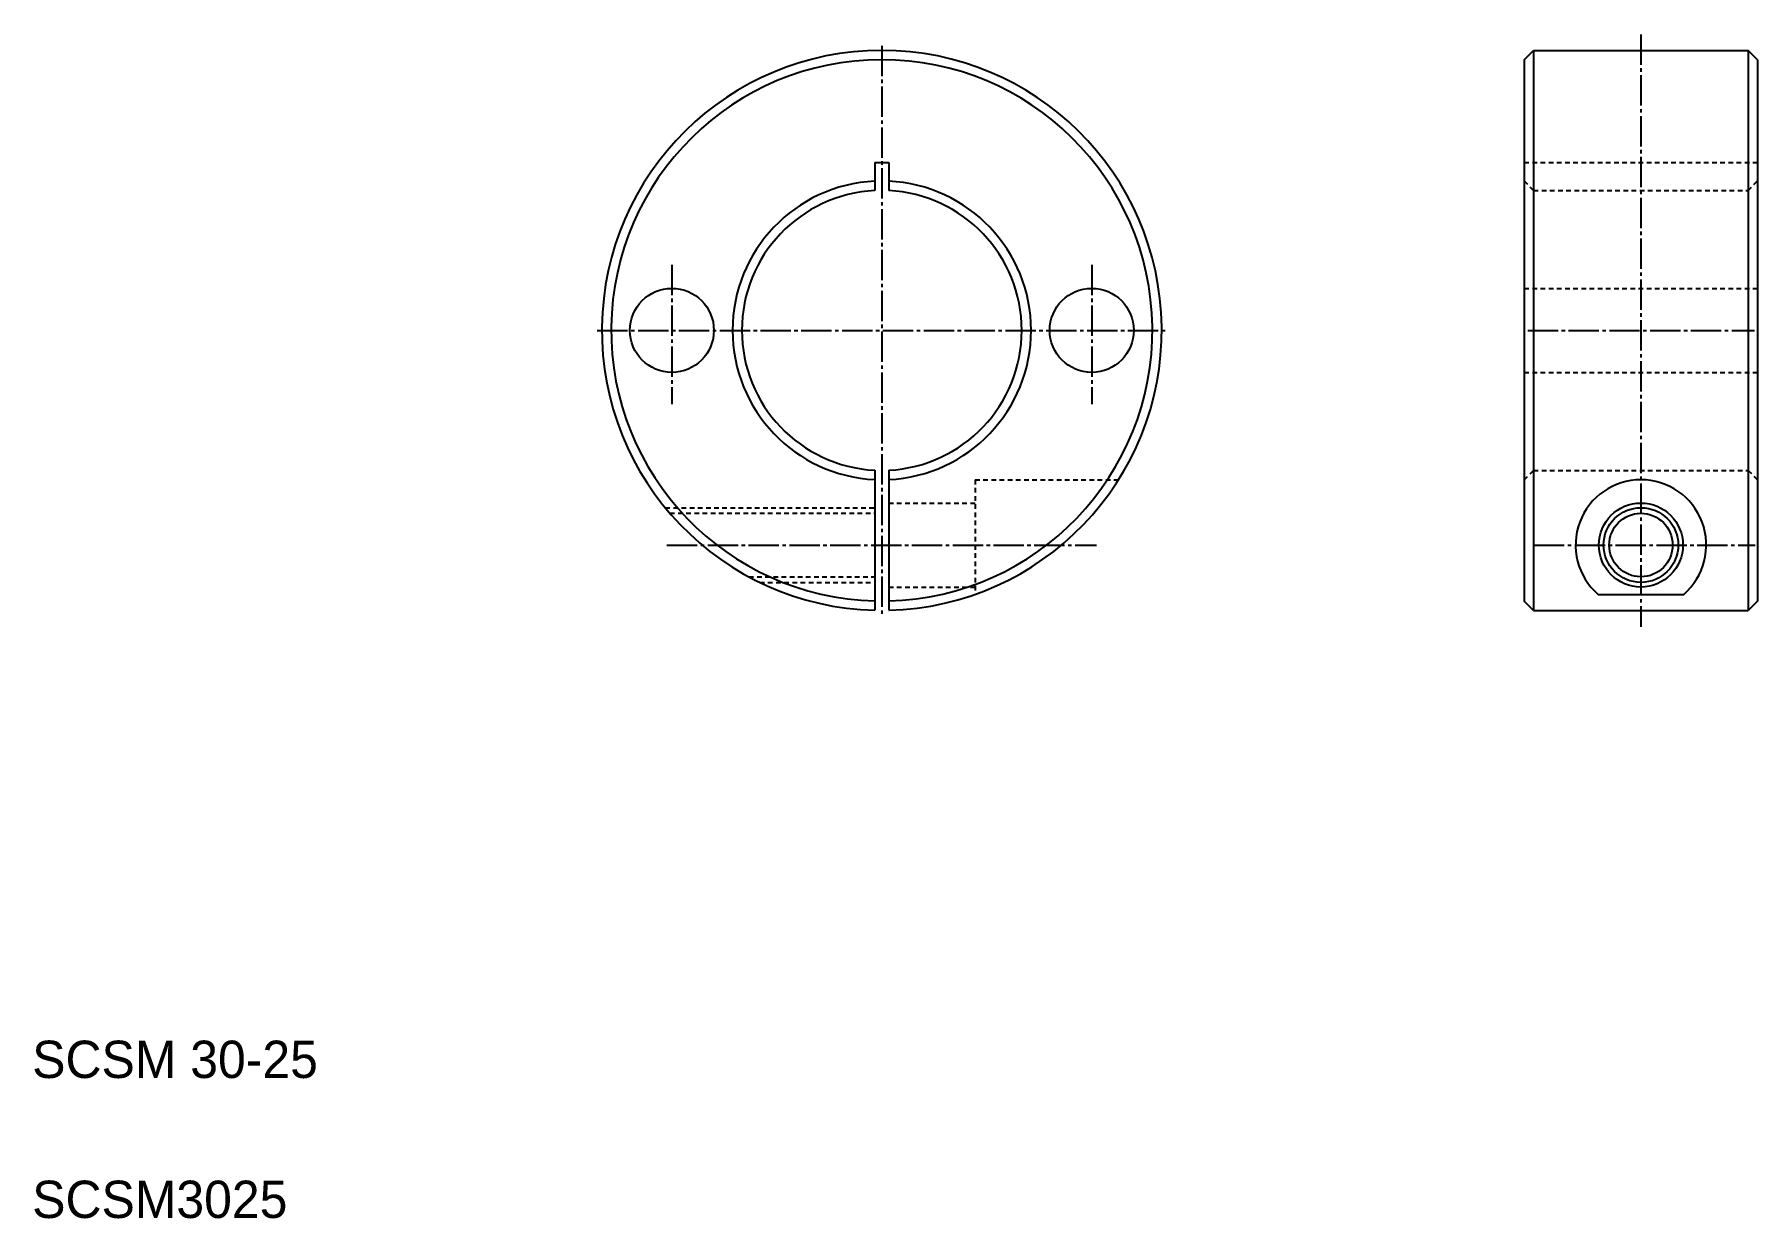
# Model space of a CAD drawing. Extents: x 10 to 195, y 10 to 137.
import ezdxf

# ---------------------------------------------------------------- set-up
doc = ezdxf.new("R2010")
doc.units = 0
doc.header["$LTSCALE"] = 0.25
doc.linetypes.add('CENTER', pattern=[17.5, 13, -1.5, 1.5, -1.5])
doc.linetypes.add('DASHED', pattern=[3.5, 2, -1.5])
doc.layers.get('0').update_dxf_attribs({"linetype": 'CONTINUOUS'})
doc.layers.add('CENTER', color=1, linetype='CENTER')

msp = doc.modelspace()

# ---------------------------------------------------------------- linework, layer by layer
at = {"color": 7, "linetype": 'CONTINUOUS'}
for p, q in [((169.918032, 134.104396), (170.918032, 135.104396)), ((170.918032, 135.104396), (193.918032, 135.104396)), ((170.918032, 135.104396), (170.918032, 75.104396)), ((194.918032, 134.104396), (193.918032, 135.104396)), ((193.918032, 135.104396), (193.918032, 75.104396)), ((169.918032, 134.104396), (169.918032, 76.104396)), ((194.918032, 134.104396), (194.918032, 76.104396)), ((100.308533, 123.104396), (101.808533, 123.104396)), ((100.308533, 123.104396), (100.308533, 120.085634)), ((101.808533, 123.104396), (101.808533, 120.085634)), ((100.308533, 90.123158), (100.308533, 75.113772)), ((101.808533, 90.123158), (101.808533, 75.113772)), ((170.918032, 75.104396), (169.918032, 76.104396)), ((194.918032, 76.104396), (193.918032, 75.104396)), ((170.918032, 75.104396), (193.918032, 75.104396))]:
    msp.add_line(p, q, dxfattribs=at)
at = {"color": 3, "linetype": 'DASHED'}
for p, q in [((169.918032, 123.104396), (194.918032, 123.104396)), ((170.918033, 120.104396), (169.918032, 121.104398)), ((170.918032, 120.104396), (193.918032, 120.104396)), ((193.91803, 120.104396), (194.918032, 121.104396)), ((169.918032, 109.604396), (194.918032, 109.604396)), ((169.918032, 100.604396), (194.918032, 100.604396)), ((111.058533, 89.104396), (111.058533, 76.820125)), ((111.058533, 89.104396), (126.435688, 89.104396)), ((169.918032, 89.104396), (170.918031, 90.104396)), ((170.918032, 90.104396), (193.918032, 90.104396)), ((193.91803, 90.104396), (194.918032, 89.104396)), ((77.84216, 86.104396), (100.308533, 86.104396)), ((78.346422, 85.504396), (100.308533, 85.504396)), ((101.808533, 86.604396), (111.058533, 86.604396)), ((86.809323, 78.704396), (100.308533, 78.704396)), ((87.981837, 78.104396), (100.308533, 78.104396)), ((101.808533, 77.604396), (111.058533, 77.604396))]:
    msp.add_line(p, q, dxfattribs=at)
for p, q in [((172.418032, 105.104396), (172.418132, 105.104396)), ((77.392549, 86.104396), (77.392549, 86.104496)), ((83.947877, 86.104396), (83.947977, 86.104396)), ((177.82712, 76.820125), (187.008945, 76.820125))]:
    msp.add_line(p, q)
for centre in [(78.558533, 105.104396), (123.558533, 105.104396)]:
    msp.add_circle(centre, 4.5)
at = {"color": 7, "linetype": 'CONTINUOUS'}
for radius in [4.5, 3.4]:
    msp.add_circle((182.418032, 82.104396), radius, dxfattribs=at)
at = {"color": 3, "linetype": 'CONTINUOUS'}
msp.add_circle((182.418032, 82.104396), 4, dxfattribs=at)
for radius, start, end in [(30, 271.432544, 268.567456), (29, 271.481953, 268.518047)]:
    msp.add_arc((101.058533, 105.104396), radius, start, end)
at = {"color": 7, "linetype": 'CONTINUOUS'}
for centre, radius, start, end in [((101.058533, 105.104396), 16, 92.686726, 267.31328), ((101.058533, 105.104396), 15, 92.865984, 267.13403), ((101.058533, 105.104396), 16, 272.68673, 87.313272), ((101.058533, 105.104396), 15, 272.86599, 87.134014), ((182.418032, 82.104396), 7, 310.983726, 229.016274)]:
    msp.add_arc(centre, radius, start, end, dxfattribs=at)
at = {"layer": 'CENTER', "color": 1, "linetype": 'CENTER'}
for p, q in [((182.418032, 136.80714), (182.418032, 73.321667)), ((101.058533, 135.604396), (101.058533, 74.604396)), ((78.558533, 112.137094), (78.558533, 97.186553)), ((123.558533, 112.137094), (123.558533, 97.186553)), ((70.558533, 105.104396), (131.558533, 105.104396)), ((170.284362, 105.104396), (194.57956, 105.104396)), ((78.031376, 82.104396), (124.085691, 82.104396)), ((78.031376, 82.104396), (124.085691, 82.104396)), ((170.952626, 82.104396), (194.679561, 82.104396))]:
    msp.add_line(p, q, dxfattribs=at)

# ---------------------------------------------------------------- texts
for s, p in [('SCSM 30-25', (10, 25)), ('SCSM3025', (10, 10))]:
    msp.add_text(s, height=4).set_placement(p)

doc.saveas('drawing.dxf')
